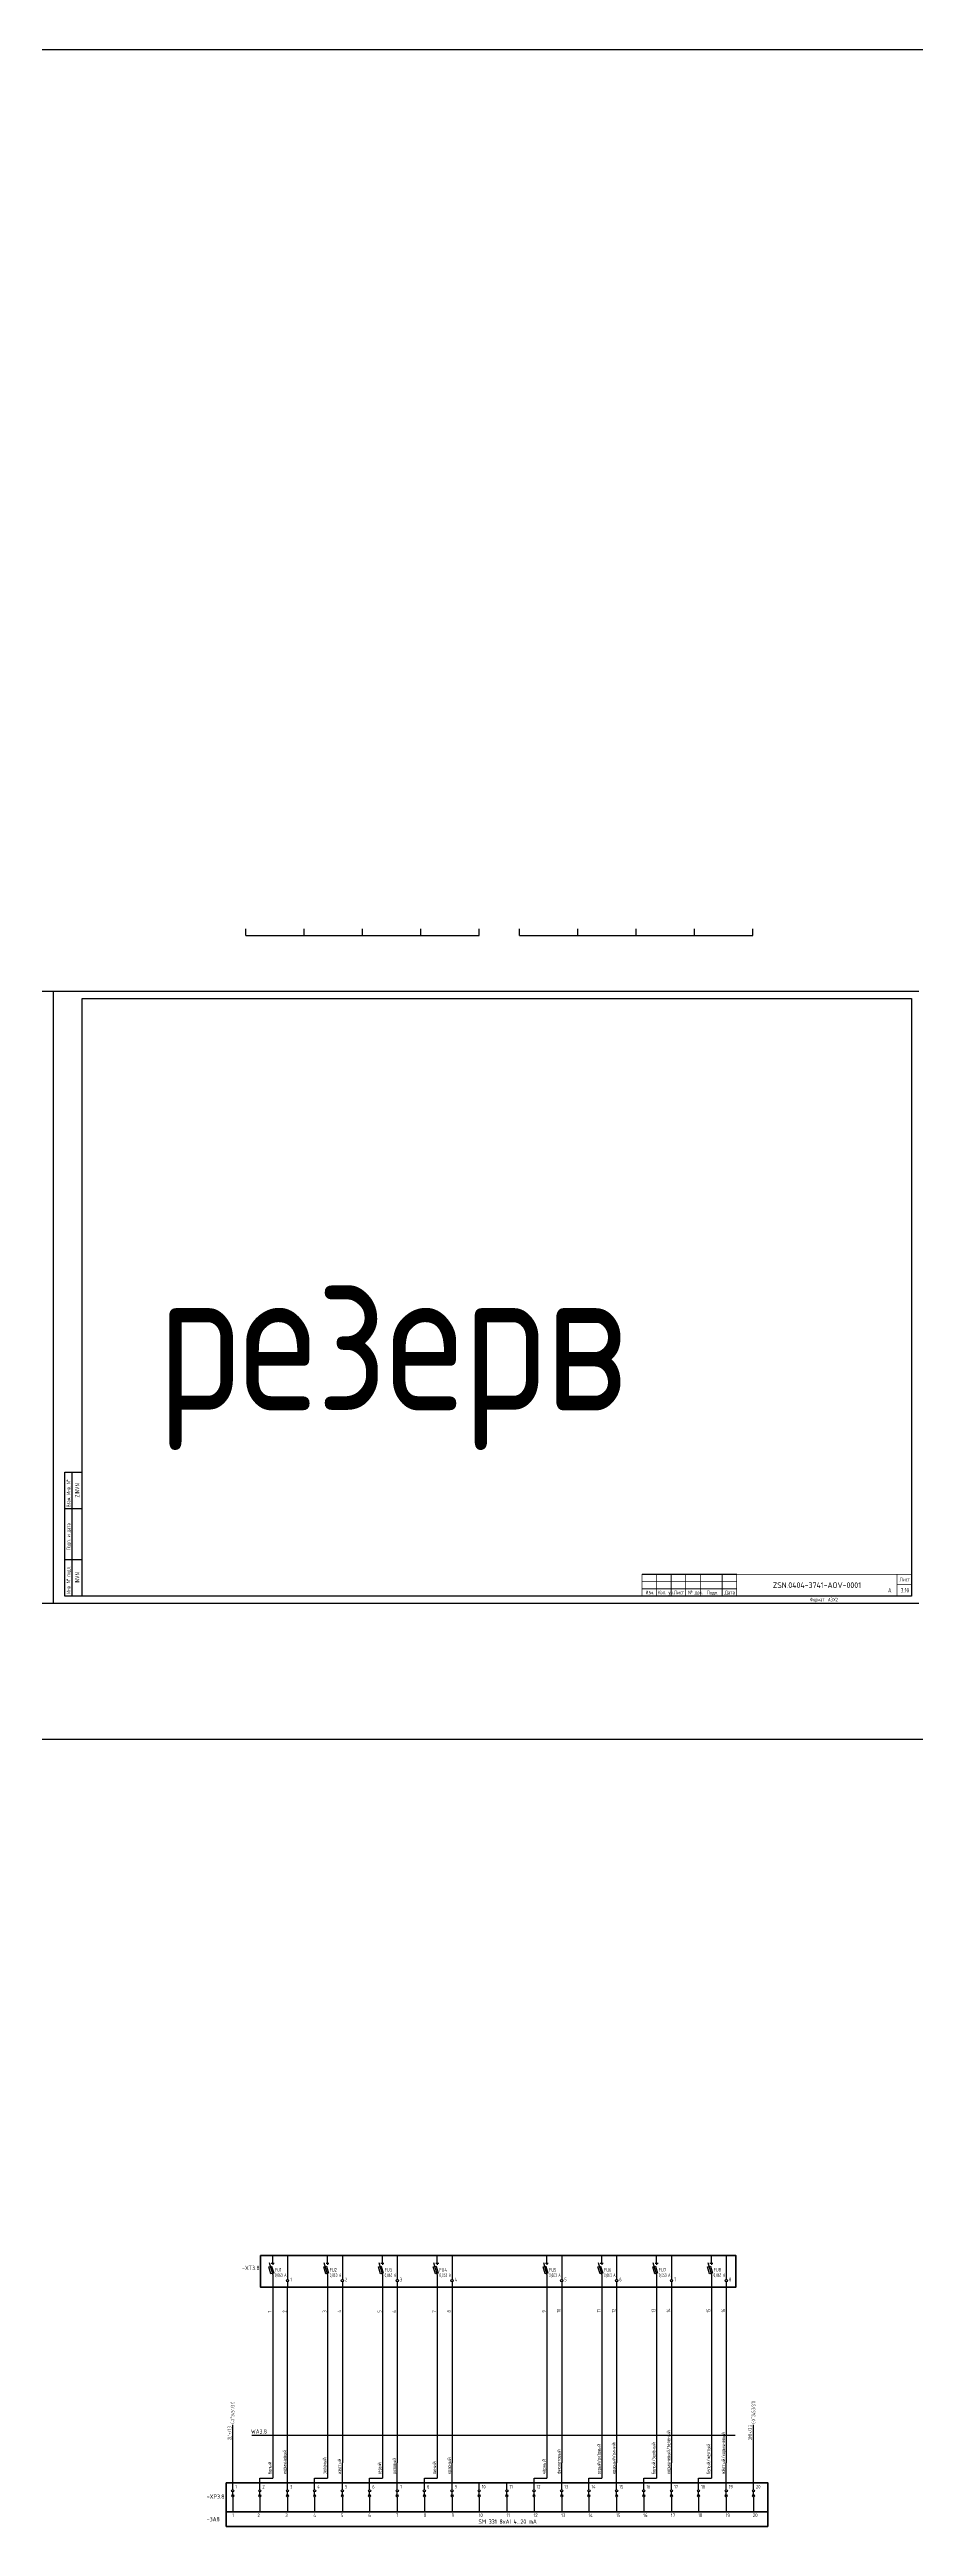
# Model space of a CAD drawing. Header units: millimetres. Extents: x 1235 to 19908, y 833 to 4314.
# Drawn here: x 6629 to 7224, y 833 to 2532 of the extents above; entities that cross this region are included whole.
import ezdxf
from ezdxf.enums import TextEntityAlignment as Align

# ---------------------------------------------------------------- set-up
doc = ezdxf.new("R2010")
doc.units = ezdxf.units.MM
doc.layers.add('EPLAN108', color=5, linetype='Continuous', lineweight=30)
for name, color, linetype in [('КИА_МАРКИРОВКА', 2, 'Continuous'), ('КИА_НАКЛЕЙКИ', 1, 'Continuous'), ('КИА_РАМКИ-ШТАМПЫ', 7, 'Continuous'), ('ФОРМАТ', 7, 'Continuous')]:
    doc.layers.add(name, color=color, linetype=linetype)
doc.styles.add('GOST-A 3-1', font='', dxfattribs={"height": 3})
doc.styles.add('GOSTA-2.5-1', font='', dxfattribs={"width": 0.9, "height": 2.5})
doc.styles.add('ROMAND0-100', font='romand.shx')
doc.styles.add('ROMANS0-60', font='romans.shx', dxfattribs={"width": 0.6})
doc.styles.add('ROMANS0-70', font='romans.shx', dxfattribs={"width": 0.7})
doc.styles.get('GOST-A 3-1').set_extended_font_data('GOST type A')
doc.styles.get('GOSTA-2.5-1').set_extended_font_data('GOST Type AU')

# ---------------------------------------------------------------- blocks, each defined once
blk = doc.blocks.new('frm6')
at = {"layer": 'ФОРМАТ'}
blk.add_line((-185, 15), (-120, 15), dxfattribs=at)
at = {"layer": 'ФОРМАТ', "const_width": 0.5}
blk.add_lwpolyline([(-185, 15), (-185, 0), (0, 0), (0, 15)], close=True, dxfattribs=at)
for points in [[(-185, 10), (-120, 10)], [(-185, 5), (-120, 5)], [(-175, 15), (-175, 0)], [(-165, 15), (-165, 0)], [(-155, 15), (-155, 0)], [(-145, 15), (-145, 0)], [(-130, 15), (-130, 0)], [(-120, 15), (-120, 0)], [(-10, 15), (-10, 0)], [(-10, 8), (0, 8)]]:
    blk.add_lwpolyline(points, dxfattribs=at)
at = {"layer": 'ФОРМАТ', "style": 'GOSTA-2.5-1', "width": 0.95}
for s, p in [('Изм.', (-182.6, 0.5)), ('Кол. уч.', (-174, 0.5)), ('Лист', (-163.1, 0.5)), ('№ док.', (-153.4, 0.5)), ('Подп.', (-140.5, 0.4)), ('Дата', (-128.2, 0.5)), ('Лист', (-8.2, 9.4))]:
    blk.add_text(s, height=2.5, dxfattribs=at).set_placement(p, align=Align.BOTTOM_LEFT)
at = {"layer": 'ФОРМАТ', "flags": 8}
for tag, style, width, p in [('R2', 'ROMANS0-70', 0.7, (-184.4, 10)), ('R1', 'ROMANS0-70', 0.7, (-184.4, 5)), ('QTY2', 'ROMANS0-70', 0.65, (-174.3, 10.3)), ('QTY1', 'ROMANS0-70', 0.65, (-174.3, 5.3)), ('SH2', 'ROMANS0-70', 0.7, (-164.3, 10)), ('SH1', 'ROMANS0-70', 0.7, (-164.3, 5)), ('ND2', 'ROMANS0-60', 0.6, (-154.3, 10)), ('ND1', 'ROMANS0-60', 0.6, (-154.3, 5)), ('SIGN2', 'ROMANS0-70', 0.7, (-144.3, 10)), ('SIGN1', 'ROMANS0-70', 0.7, (-144.3, 5)), ('DATE2', 'ROMANS0-70', 0.43, (-129.4, 10)), ('DATE1', 'ROMANS0-70', 0.43, (-129.4, 5))]:
    blk.add_attdef(tag, text='', height=3, dxfattribs=dict(at, style=style, width=width)).set_placement(p, align=Align.BOTTOM_LEFT)
at = {"layer": 'ФОРМАТ', "style": 'ROMANS0-70', "width": 0.7, "flags": 8}
blk.add_attdef('SH', text='', height=3, dxfattribs=at).set_placement((-5.2, 3.8), align=Align.MIDDLE_CENTER)
blk = doc.blocks.new('A$C5D65067D')
at = {"color": 0}
for p, q in [((0, 16.3), (0, 21.6)), ((10.2, 21.6), (10.2, 5.1)), ((37.6, 16.3), (37.6, 21.6)), ((47.8, 21.6), (47.8, 5.1)), ((75.3, 16.3), (75.3, 21.6)), ((85.5, 21.6), (85.5, 5.1)), ((112.9, 16.3), (112.9, 21.6)), ((123.1, 21.6), (123.1, 5.1)), ((188.1, 16.3), (188.1, 21.6)), ((198.3, 21.6), (198.3, 5.1)), ((225.8, 16.3), (225.8, 21.6)), ((236, 21.6), (236, 5.1)), ((263.4, 16.3), (263.4, 21.6)), ((273.6, 21.6), (273.6, 5.1)), ((301, 16.3), (301, 21.6)), ((311.2, 21.6), (311.2, 5.1)), ((-2.7, 13.8), (-0.7, 14.4)), ((-1.2, 9), (-2.7, 13.8)), ((-2.5, 16.8), (0, 8.3)), ((0.7, 9.6), (-1.2, 9)), ((-1, 16.3), (1, 16.3)), ((-0.7, 14.4), (0.7, 9.6)), ((0, 16.3), (0, 15.3)), ((0, 8.3), (0, 0)), ((10.2, 3.6), (10.2, 0)), ((35, 13.8), (36.9, 14.4)), ((36.4, 9), (35, 13.8)), ((35.1, 16.8), (37.6, 8.3)), ((38.3, 9.6), (36.4, 9)), ((36.6, 16.3), (38.6, 16.3)), ((36.9, 14.4), (38.3, 9.6)), ((37.6, 16.3), (37.6, 15.3)), ((37.6, 8.3), (37.6, 0)), ((47.8, 3.6), (47.8, 0)), ((72.6, 13.8), (74.5, 14.4)), ((74, 9), (72.6, 13.8)), ((72.8, 16.8), (75.3, 8.3)), ((75.9, 9.6), (74, 9)), ((74.3, 16.3), (76.3, 16.3)), ((74.5, 14.4), (75.9, 9.6)), ((75.3, 16.3), (75.3, 15.3)), ((75.3, 8.3), (75.3, 0)), ((85.5, 3.6), (85.5, 0)), ((110.2, 13.8), (112.2, 14.4)), ((111.7, 9), (110.2, 13.8)), ((110.4, 16.8), (112.9, 8.3)), ((113.6, 9.6), (111.7, 9)), ((111.9, 16.3), (113.9, 16.3)), ((112.2, 14.4), (113.6, 9.6)), ((112.9, 16.3), (112.9, 15.3)), ((112.9, 8.3), (112.9, 0)), ((123.1, 3.6), (123.1, 0)), ((185.5, 13.8), (187.4, 14.4)), ((186.9, 9), (185.5, 13.8)), ((185.7, 16.8), (188.2, 8.3)), ((188.8, 9.6), (186.9, 9)), ((187.1, 16.3), (189.1, 16.3)), ((187.4, 14.4), (188.8, 9.6)), ((188.1, 16.3), (188.1, 15.3)), ((188.2, 8.3), (188.2, 0)), ((198.3, 3.6), (198.3, 0)), ((223.1, 13.8), (225, 14.4)), ((224.6, 9), (223.1, 13.8)), ((223.3, 16.8), (225.8, 8.3)), ((226.5, 9.6), (224.6, 9)), ((224.8, 16.3), (226.8, 16.3)), ((225, 14.4), (226.5, 9.6)), ((225.8, 16.3), (225.8, 15.3)), ((225.8, 8.3), (225.8, 0)), ((236, 3.6), (236, 0)), ((260.8, 13.8), (262.7, 14.4)), ((262.2, 9), (260.8, 13.8)), ((260.9, 16.8), (263.4, 8.3)), ((264.1, 9.6), (262.2, 9)), ((262.4, 16.3), (264.4, 16.3)), ((262.7, 14.4), (264.1, 9.6)), ((263.4, 16.3), (263.4, 15.3)), ((263.4, 8.3), (263.4, 0)), ((273.6, 3.6), (273.6, 0)), ((298.4, 13.8), (300.3, 14.4)), ((299.8, 9), (298.4, 13.8)), ((298.5, 16.8), (301, 8.3)), ((301.7, 9.6), (299.8, 9)), ((300, 16.3), (302, 16.3)), ((300.3, 14.4), (301.7, 9.6)), ((301, 16.3), (301, 15.3)), ((301, 8.3), (301, 0)), ((311.2, 3.6), (311.2, 0))]:
    blk.add_line(p, q, dxfattribs=at)
at = {"color": 0, "lineweight": 40}
blk.add_lwpolyline([(-8.4, 21.6), (317.8, 21.6), (317.8, 0), (-8.4, 0)], close=True, dxfattribs=at)
at = {"color": 0}
for centre in [(10.2, 4.4), (47.8, 4.4), (85.5, 4.4), (123.1, 4.4), (198.3, 4.4), (236, 4.4), (273.6, 4.4), (311.2, 4.4)]:
    blk.add_circle(centre, 0.75, dxfattribs=at)
at = {"style": 'GOSTA-2.5-1'}
for s, width, p in [('0,063 A', 0.7, (1.5, 6.9)), ('FU1', 0.9, (1.5, 10.5)), ('1', 0.9, (12, 3.9)), ('0,063 A', 0.7, (39.1, 6.9)), ('FU2', 0.9, (39.1, 10.5)), ('2', 0.9, (49.6, 3.9)), ('FU3', 0.9, (76.8, 10.5)), ('0,063 A', 0.7, (76.8, 6.9)), ('3', 0.9, (87.3, 3.9)), ('0,063 A', 0.7, (114.4, 6.9)), ('FU4', 0.9, (114.4, 10.5)), ('4', 0.9, (124.9, 3.9)), ('0,063 A', 0.7, (189.6, 6.9)), ('FU5', 0.9, (189.6, 10.5)), ('5', 0.9, (200.1, 3.9)), ('0,063 A', 0.7, (227.3, 6.9)), ('FU6', 0.9, (227.3, 10.5)), ('6', 0.9, (237.8, 3.9)), ('0,063 A', 0.7, (264.9, 6.9)), ('FU7', 0.9, (264.9, 10.5)), ('7', 0.9, (275.4, 3.9)), ('0,063 A', 0.7, (302.5, 6.9)), ('FU8', 0.9, (302.5, 10.5)), ('8', 0.9, (313, 3.9))]:
    blk.add_text(s, height=2.5, dxfattribs=dict(at, width=width)).set_placement(p)

msp = doc.modelspace()

# ---------------------------------------------------------------- linework, layer by layer
at = {"color": 1}
for p, q in [((6764.2, 1924.4), (6764.2, 1929)), ((6764.2, 1924.4), (6804.2, 1924.4)), ((6804.2, 1924.4), (6804.2, 1929)), ((6804.2, 1924.4), (6844.2, 1924.4)), ((6844.2, 1924.4), (6844.2, 1929)), ((6844.2, 1924.4), (6884.2, 1924.4)), ((6884.2, 1924.4), (6884.2, 1929)), ((6884.2, 1924.4), (6924.2, 1924.4)), ((6924.2, 1924.4), (6924.2, 1929)), ((6952, 1924.4), (6952, 1929)), ((6952, 1924.4), (6992, 1924.4)), ((6992, 1924.4), (6992, 1929)), ((6992, 1924.4), (7032, 1924.4)), ((7032, 1924.4), (7032, 1929)), ((7032, 1924.4), (7072, 1924.4)), ((7072, 1924.4), (7072, 1929)), ((7072, 1924.4), (7112, 1924.4)), ((7112, 1924.4), (7112, 1929)), ((6755.2, 863.3), (6755.2, 902.9))]:
    msp.add_line(p, q, dxfattribs=at)
for p, q in [((6038, 1886.4), (6632, 1886.4)), ((6632, 1886.4), (6632, 1466.4)), ((6632, 1886.4), (7226, 1886.4)), ((6652, 1881.4), (7221, 1881.4)), ((6652, 1471.4), (6652, 1881.4)), ((7221, 1881.4), (7221, 1471.4)), ((6640, 1471.4), (6640, 1556.4)), ((6640, 1556.4), (6652, 1556.4)), ((6645, 1471.4), (6645, 1556.4)), ((6640, 1531.4), (6652, 1531.4)), ((6640, 1496.4), (6652, 1496.4)), ((6645, 1496.4), (6652, 1496.4)), ((6632, 1466.4), (6038, 1466.4)), ((7226, 1466.4), (6632, 1466.4)), ((6652, 1471.4), (6640, 1471.4)), ((7221, 1471.4), (6652, 1471.4)), ((6755.2, 858.5), (6755.2, 863.3)), ((6755.2, 854.2), (6755.2, 857)), ((6755.2, 853.4), (6755.2, 843.3)), ((6773.8, 858.5), (6773.8, 863.3)), ((6773.8, 854.2), (6773.8, 857)), ((6773.8, 853.4), (6773.8, 843.3)), ((6792.8, 858.5), (6792.8, 863.3)), ((6792.8, 854.2), (6792.8, 857)), ((6792.8, 853.4), (6792.8, 843.3)), ((6811.4, 858.5), (6811.4, 863.3)), ((6811.4, 854.2), (6811.4, 857)), ((6811.4, 853.4), (6811.4, 843.3)), ((6830.4, 858.5), (6830.4, 863.3)), ((6830.4, 854.2), (6830.4, 857)), ((6830.4, 853.4), (6830.4, 843.3)), ((6849.1, 858.5), (6849.1, 863.3)), ((6849.1, 854.2), (6849.1, 857)), ((6849.1, 853.4), (6849.1, 843.3)), ((6868.1, 858.5), (6868.1, 863.3)), ((6868.1, 854.2), (6868.1, 857)), ((6868.1, 853.4), (6868.1, 843.3)), ((6886.7, 858.5), (6886.7, 863.3)), ((6886.7, 854.2), (6886.7, 857)), ((6886.7, 853.4), (6886.7, 843.3)), ((6905.7, 858.5), (6905.7, 863.3)), ((6905.7, 854.2), (6905.7, 857)), ((6905.7, 853.4), (6905.7, 843.3)), ((6924.3, 858.5), (6924.3, 863.3)), ((6924.3, 854.2), (6924.3, 857)), ((6924.3, 853.4), (6924.3, 843.3)), ((6943.3, 858.5), (6943.3, 863.3)), ((6943.3, 854.2), (6943.3, 857)), ((6943.3, 853.4), (6943.3, 843.3)), ((6961.9, 858.5), (6961.9, 863.3)), ((6961.9, 854.2), (6961.9, 857)), ((6961.9, 853.4), (6961.9, 843.3)), ((6980.9, 858.5), (6980.9, 863.3)), ((6980.9, 854.2), (6980.9, 857)), ((6980.9, 853.4), (6980.9, 843.3)), ((6999.6, 858.5), (6999.6, 863.3)), ((6999.6, 854.2), (6999.6, 857)), ((6999.6, 853.4), (6999.6, 843.3)), ((7018.6, 858.5), (7018.6, 863.3)), ((7018.6, 854.2), (7018.6, 857)), ((7018.6, 853.4), (7018.6, 843.3)), ((7037.2, 858.5), (7037.2, 863.3)), ((7037.2, 854.2), (7037.2, 857)), ((7037.2, 853.4), (7037.2, 843.3)), ((7056.2, 858.5), (7056.2, 863.3)), ((7056.2, 854.2), (7056.2, 857)), ((7056.2, 853.4), (7056.2, 843.3)), ((7074.8, 858.5), (7074.8, 863.3)), ((7074.8, 854.2), (7074.8, 857)), ((7074.8, 853.4), (7074.8, 843.3)), ((7093.8, 858.5), (7093.8, 863.3)), ((7093.8, 854.2), (7093.8, 857)), ((7093.8, 853.4), (7093.8, 843.3)), ((7112.5, 858.5), (7112.5, 863.3)), ((7112.5, 854.2), (7112.5, 857)), ((7112.5, 853.4), (7112.5, 843.3))]:
    msp.add_line(p, q)
at = {"color": 0}
for p, q in [((6782.6, 997.5), (6782.6, 866.4)), ((6792.8, 863.3), (6792.8, 997.5)), ((6820.2, 997.5), (6820.2, 866.4)), ((6830.4, 997.5), (6830.4, 876.9)), ((6857.9, 997.5), (6857.9, 866.4)), ((6868.1, 997.5), (6868.1, 876.9)), ((6895.5, 997.5), (6895.5, 866.4)), ((6905.7, 997.5), (6905.7, 876.9)), ((6970.8, 997.5), (6970.8, 866.4)), ((6980.9, 997.5), (6980.9, 876.9)), ((7008.4, 997.5), (7008.4, 866.4)), ((7018.6, 997.5), (7018.6, 876.9)), ((7046, 997.5), (7046, 866.4)), ((7056.2, 997.5), (7056.2, 876.9)), ((7083.6, 997.5), (7083.6, 866.4)), ((7093.8, 997.5), (7093.8, 876.9)), ((6768.3, 895.8), (7100, 895.8)), ((6830.4, 863.3), (6830.4, 876.9)), ((6868.1, 863.3), (6868.1, 876.9)), ((6905.7, 863.3), (6905.7, 876.9)), ((6980.9, 863.3), (6980.9, 876.9)), ((7018.6, 863.3), (7018.6, 876.9)), ((7056.2, 863.3), (7056.2, 876.9)), ((7093.8, 863.3), (7093.8, 876.9)), ((6773.8, 863.3), (6773.8, 866.4)), ((6773.8, 866.4), (6782.6, 866.4)), ((6811.4, 863.3), (6811.4, 866.4)), ((6811.4, 866.4), (6820.2, 866.4)), ((6849.1, 863.3), (6849.1, 866.4)), ((6849.1, 866.4), (6857.9, 866.4)), ((6886.7, 863.3), (6886.7, 866.4)), ((6886.7, 866.4), (6895.5, 866.4)), ((6961.9, 863.3), (6961.9, 866.4)), ((6961.9, 866.4), (6970.8, 866.4)), ((6999.6, 863.3), (6999.6, 866.4)), ((6999.6, 866.4), (7008.4, 866.4)), ((7037.2, 863.3), (7037.2, 866.4)), ((7037.2, 866.4), (7046, 866.4)), ((7074.8, 863.3), (7074.8, 866.4)), ((7074.8, 866.4), (7083.6, 866.4))]:
    msp.add_line(p, q, dxfattribs=at)
at = {"color": 4}
msp.add_line((7112.5, 863.3), (7112.5, 902.9), dxfattribs=at)
at = {"lineweight": 40}
for p, q in [((6750.7, 863.3), (7122.3, 863.3)), ((7122.3, 863.3), (7122.3, 833.3)), ((6750.7, 843.3), (7122.3, 843.3)), ((6750.7, 843.3), (7122.3, 843.3)), ((7122.3, 833.3), (6750.7, 833.3))]:
    msp.add_line(p, q, dxfattribs=at)
at = {"lineweight": 18}
for p, q in [((6755.2, 854.2), (6754.3, 854.9)), ((6755.2, 853.4), (6754.3, 854.2)), ((6755.2, 854.2), (6756.1, 854.9)), ((6755.2, 853.4), (6756.1, 854.2)), ((6773.8, 854.2), (6772.9, 854.9)), ((6773.8, 853.4), (6772.9, 854.2)), ((6773.8, 854.2), (6774.7, 854.9)), ((6773.8, 853.4), (6774.7, 854.2)), ((6792.8, 854.2), (6791.9, 854.9)), ((6792.8, 853.4), (6791.9, 854.2)), ((6792.8, 854.2), (6793.7, 854.9)), ((6792.8, 853.4), (6793.7, 854.2)), ((6811.4, 854.2), (6810.5, 854.9)), ((6811.4, 853.4), (6810.5, 854.2)), ((6811.4, 854.2), (6812.3, 854.9)), ((6811.4, 853.4), (6812.3, 854.2)), ((6830.4, 854.2), (6829.5, 854.9)), ((6830.4, 853.4), (6829.5, 854.2)), ((6830.4, 854.2), (6831.3, 854.9)), ((6830.4, 853.4), (6831.3, 854.2)), ((6849.1, 854.2), (6848.2, 854.9)), ((6849.1, 853.4), (6848.2, 854.2)), ((6849.1, 854.2), (6849.9, 854.9)), ((6849.1, 853.4), (6849.9, 854.2)), ((6868.1, 854.2), (6867.2, 854.9)), ((6868.1, 853.4), (6867.2, 854.2)), ((6868.1, 854.2), (6868.9, 854.9)), ((6868.1, 853.4), (6868.9, 854.2)), ((6886.7, 854.2), (6885.8, 854.9)), ((6886.7, 853.4), (6885.8, 854.2)), ((6886.7, 854.2), (6887.6, 854.9)), ((6886.7, 853.4), (6887.6, 854.2)), ((6905.7, 854.2), (6904.8, 854.9)), ((6905.7, 853.4), (6904.8, 854.2)), ((6905.7, 854.2), (6906.6, 854.9)), ((6905.7, 853.4), (6906.6, 854.2)), ((6924.3, 854.2), (6923.4, 854.9)), ((6924.3, 853.4), (6923.4, 854.2)), ((6924.3, 854.2), (6925.2, 854.9)), ((6924.3, 853.4), (6925.2, 854.2)), ((6943.3, 854.2), (6942.4, 854.9)), ((6943.3, 853.4), (6942.4, 854.2)), ((6943.3, 854.2), (6944.2, 854.9)), ((6943.3, 853.4), (6944.2, 854.2)), ((6961.9, 854.2), (6961.1, 854.9)), ((6961.9, 853.4), (6961.1, 854.2)), ((6961.9, 854.2), (6962.8, 854.9)), ((6961.9, 853.4), (6962.8, 854.2)), ((6980.9, 854.2), (6980.1, 854.9)), ((6980.9, 853.4), (6980.1, 854.2)), ((6980.9, 854.2), (6981.8, 854.9)), ((6980.9, 853.4), (6981.8, 854.2)), ((6999.6, 854.2), (6998.7, 854.9)), ((6999.6, 853.4), (6998.7, 854.2)), ((6999.6, 854.2), (7000.5, 854.9)), ((6999.6, 853.4), (7000.5, 854.2)), ((7018.6, 854.2), (7017.7, 854.9)), ((7018.6, 853.4), (7017.7, 854.2)), ((7018.6, 854.2), (7019.5, 854.9)), ((7018.6, 853.4), (7019.5, 854.2)), ((7037.2, 854.2), (7036.3, 854.9)), ((7037.2, 853.4), (7036.3, 854.2)), ((7037.2, 854.2), (7038.1, 854.9)), ((7037.2, 853.4), (7038.1, 854.2)), ((7056.2, 854.2), (7055.3, 854.9)), ((7056.2, 853.4), (7055.3, 854.2)), ((7056.2, 854.2), (7057.1, 854.9)), ((7056.2, 853.4), (7057.1, 854.2)), ((7074.8, 854.2), (7073.9, 854.9)), ((7074.8, 853.4), (7073.9, 854.2)), ((7074.8, 854.2), (7075.7, 854.9)), ((7074.8, 853.4), (7075.7, 854.2)), ((7093.8, 854.2), (7092.9, 854.9)), ((7093.8, 853.4), (7092.9, 854.2)), ((7093.8, 854.2), (7094.7, 854.9)), ((7093.8, 853.4), (7094.7, 854.2)), ((7112.5, 854.2), (7111.6, 854.9)), ((7112.5, 853.4), (7111.6, 854.2)), ((7112.5, 854.2), (7113.4, 854.9)), ((7112.5, 853.4), (7113.4, 854.2))]:
    msp.add_line(p, q, dxfattribs=at)
at = {"lineweight": 40}
msp.add_lwpolyline([(6750.7, 863.3), (7122.3, 863.3), (7122.3, 833.3), (6750.7, 833.3)], close=True, dxfattribs=at)
for centre in [(6755.2, 857.7), (6773.8, 857.7), (6792.8, 857.7), (6811.4, 857.7), (6830.4, 857.7), (6849.1, 857.7), (6868.1, 857.7), (6886.7, 857.7), (6905.7, 857.7), (6924.3, 857.7), (6943.3, 857.7), (6961.9, 857.7), (6980.9, 857.7), (6999.6, 857.7), (7018.6, 857.7), (7037.2, 857.7), (7056.2, 857.7), (7074.8, 857.7), (7093.8, 857.7), (7112.5, 857.7)]:
    msp.add_circle(centre, 0.75)
at = {"layer": 'EPLAN108', "color": 2}
msp.add_lwpolyline([(1235.4, 2532.2), (19799.5, 2532.2), (19799.5, 1373), (1235.4, 1373)], close=True, dxfattribs=at)

# ---------------------------------------------------------------- block references
at = {"color": 0}
msp.add_blockref('A$C5D65067D', (6782.6, 997.5), dxfattribs=at)
at = {"layer": 'КИА_РАМКИ-ШТАМПЫ'}
ref = msp.add_blockref('frm6', (7221, 1471.4), dxfattribs=at)
ref.add_attrib('TITLE', 'ZSN.0404-3741-AOV-0001', dxfattribs={"layer": '0', "height": 3.9, "style": 'ROMAND0-100', "width": 0.8, "flags": 8}).set_placement((7156, 1478.9), align=Align.MIDDLE_CENTER)
ref.add_attrib('SH', '3.10', dxfattribs={"layer": '0', "height": 3, "style": 'ROMANS0-70', "width": 0.7, "flags": 8}).set_placement((7216.4, 1475.4), align=Align.MIDDLE_CENTER)
ref.add_attrib('REV', 'А', dxfattribs={"layer": '0', "height": 3, "style": 'ROMANS0-70', "width": 0.7, "flags": 8}).set_placement((7206, 1475.4), align=Align.MIDDLE_CENTER)

# ---------------------------------------------------------------- texts
for s, height, style, p in [('резерв', 100, 'GOST-A 3-1', (6703.6, 1598.8)), ('-XP3.8', 3, 'GOST-A 3-1', (6737.4, 852.3)), ('1', 2.5, 'GOSTA-2.5-1', (6754.7, 839.7)), ('2', 2.5, 'GOSTA-2.5-1', (6772.2, 839.7)), ('3', 2.5, 'GOSTA-2.5-1', (6791.2, 839.7)), ('4', 2.5, 'GOSTA-2.5-1', (6810.5, 839.7)), ('5', 2.5, 'GOSTA-2.5-1', (6829.4, 839.7)), ('6', 2.5, 'GOSTA-2.5-1', (6848.2, 839.7)), ('7', 2.5, 'GOSTA-2.5-1', (6867.2, 839.7)), ('8', 2.5, 'GOSTA-2.5-1', (6886.3, 839.7)), ('9', 2.5, 'GOSTA-2.5-1', (6905.3, 839.7)), ('SM 331 8xAI 4...20 mA', 3, 'GOST-A 3-1', (6923.8, 835.1)), ('10', 2.5, 'GOSTA-2.5-1', (6923.9, 839.7)), ('11', 2.5, 'GOSTA-2.5-1', (6942.9, 839.7)), ('12', 2.5, 'GOSTA-2.5-1', (6961.5, 839.7)), ('13', 2.5, 'GOSTA-2.5-1', (6980.5, 839.7)), ('14', 2.5, 'GOSTA-2.5-1', (6999.2, 839.7)), ('15', 2.5, 'GOSTA-2.5-1', (7018.2, 839.7)), ('16', 2.5, 'GOSTA-2.5-1', (7036.8, 839.7)), ('17', 2.5, 'GOSTA-2.5-1', (7055.8, 839.7)), ('18', 2.5, 'GOSTA-2.5-1', (7074.4, 839.7)), ('19', 2.5, 'GOSTA-2.5-1', (7093.4, 839.7)), ('20', 2.5, 'GOSTA-2.5-1', (7112, 839.7))]:
    msp.add_text(s, height=height, dxfattribs=dict(style=style)).set_placement(p)
at = {"style": 'ROMANS0-70', "width": 0.7}
for s, p in [('Взам. Инв. N%%d', (6644.5, 1532.4)), ('Подп. и дата', (6644.5, 1502.9)), ('Инв. N%%d подл.', (6644.5, 1473.1))]:
    msp.add_text(s, height=2.5, rotation=90, dxfattribs=at).set_placement(p, align=Align.BOTTOM_LEFT)
for s, style, width, p in [('Формат', 'ROMANS0-70', 0.7, (7151.2, 1467.8)), ('1', 'GOSTA-2.5-1', 0.9, (6757, 859.3)), ('2', 'GOSTA-2.5-1', 0.9, (6775.6, 859.3)), ('3', 'GOSTA-2.5-1', 0.9, (6794.6, 859.3)), ('4', 'GOSTA-2.5-1', 0.9, (6813.2, 859.3)), ('5', 'GOSTA-2.5-1', 0.9, (6832.2, 859.3)), ('6', 'GOSTA-2.5-1', 0.9, (6850.9, 859.3)), ('7', 'GOSTA-2.5-1', 0.9, (6869.9, 859.3)), ('8', 'GOSTA-2.5-1', 0.9, (6888.5, 859.3)), ('9', 'GOSTA-2.5-1', 0.9, (6907.5, 859.3)), ('10', 'GOSTA-2.5-1', 0.9, (6926.1, 859.3)), ('11', 'GOSTA-2.5-1', 0.9, (6945.1, 859.3)), ('12', 'GOSTA-2.5-1', 0.9, (6963.7, 859.3)), ('13', 'GOSTA-2.5-1', 0.9, (6982.7, 859.3)), ('14', 'GOSTA-2.5-1', 0.9, (7001.4, 859.3)), ('15', 'GOSTA-2.5-1', 0.9, (7020.4, 859.3)), ('16', 'GOSTA-2.5-1', 0.9, (7039, 859.3)), ('17', 'GOSTA-2.5-1', 0.9, (7058, 859.3)), ('18', 'GOSTA-2.5-1', 0.9, (7076.6, 859.3)), ('19', 'GOSTA-2.5-1', 0.9, (7095.6, 859.3)), ('20', 'GOSTA-2.5-1', 0.9, (7114.3, 859.3))]:
    msp.add_text(s, height=2.5, dxfattribs=dict(style=style, width=width)).set_placement(p)
at = {"style": 'GOSTA-2.5-1'}
for s, width, p in [('1', 0.9, (6781.8, 980)), ('2', 0.9, (6792, 980)), ('3', 0.9, (6819.4, 980)), ('4', 0.9, (6829.6, 980)), ('5', 0.9, (6857.1, 980)), ('6', 0.9, (6867.3, 980)), ('7', 0.9, (6894.7, 980)), ('8', 0.9, (6904.9, 980)), ('9', 0.9, (6969.9, 980)), ('10', 0.9, (6980.1, 980)), ('11', 0.9, (7007.6, 980)), ('12', 0.9, (7017.8, 980)), ('13', 0.9, (7045.2, 980)), ('14', 0.9, (7055.4, 980)), ('15', 0.9, (7082.8, 980)), ('16', 0.9, (7093, 980)), ('(-XT24.5:1/3.7)', 0.7, (6756.4, 903.9)), ('(-XT24.5:3/3.7)', 0.7, (7113.7, 903.9)), ('серый/розовый', 0.9, (7007.6, 869.2)), ('красный/синий', 0.9, (7017.8, 869.2)), ('белый/зелёный', 0.9, (7045.2, 869.2)), ('коричневый/зелёный', 0.9, (7055.4, 869.2)), ('белый/жёлтый', 0.9, (7082.8, 869.2)), ('жёлтый/коричневый', 0.9, (7093, 869.2)), ('белый', 0.9, (6781.8, 869.2)), ('коричневый', 0.9, (6792, 869.2)), ('зеленый', 0.9, (6819.4, 869.2)), ('жёлтый', 0.9, (6829.6, 869.2)), ('серый', 0.9, (6857.1, 869.2)), ('розовый', 0.9, (6867.3, 869.2)), ('синий', 0.9, (6894.7, 869.2)), ('красный', 0.9, (6904.9, 869.2)), ('чёрный', 0.9, (6969.9, 869.2)), ('фиолетовый', 0.9, (6980.1, 869.2))]:
    msp.add_text(s, height=2.5, rotation=90, dxfattribs=dict(at, width=width)).set_placement(p)
at = {"style": 'ROMANS0-70', "width": 0.7, "flags": 12}
for tag, p in [('ZINVN', (6648.5, 1543.9)), ('INVN', (6648.5, 1483.9))]:
    msp.add_attdef(tag, text='', height=3, rotation=90, dxfattribs=at).set_placement(p, align=Align.MIDDLE_CENTER)
at = {"ltscale": 100, "style": 'ROMANS0-70', "width": 0.7, "flags": 12}
msp.add_attdef('A3X2', text='A3x2', height=2.5, dxfattribs=at).set_placement((7163.5, 1467), align=Align.BOTTOM_LEFT)
at = {"layer": 'КИА_МАРКИРОВКА', "style": 'GOSTA-2.5-1', "width": 0.8}
for s, p in [('2M1+/3.3', (7111.5, 892.7)), ('2L1+/1.3', (6754.2, 892.7))]:
    msp.add_text(s, height=2.5, rotation=90, dxfattribs=at).set_placement(p)
at = {"layer": 'КИА_МАРКИРОВКА', "style": 'GOST-A 3-1'}
msp.add_text('WA3.8', height=3, dxfattribs=at).set_placement((6767.7, 897))
at = {"layer": 'КИА_НАКЛЕЙКИ', "style": 'GOST-A 3-1'}
for s, p in [('-XT3.8', (6761.6, 1009.1)), ('-3A8', (6737.4, 836.8))]:
    msp.add_text(s, height=3, dxfattribs=at).set_placement(p)

doc.saveas('drawing.dxf')
